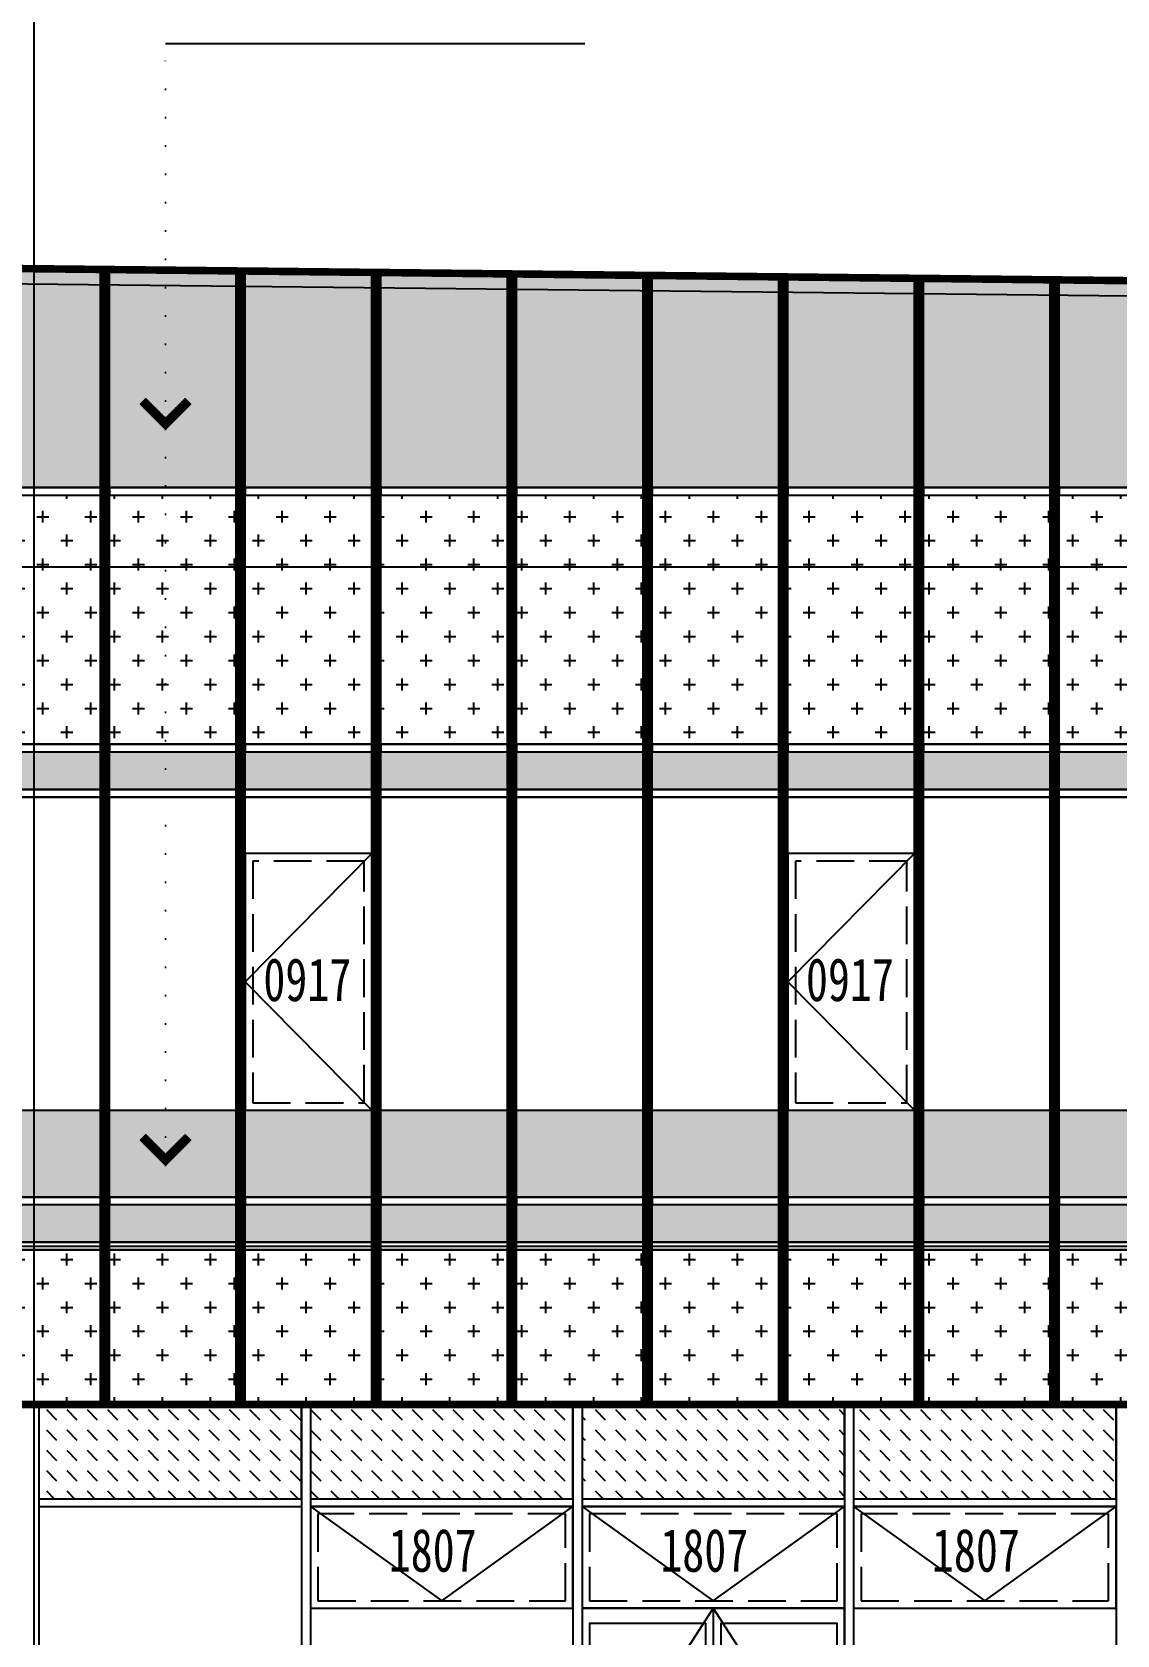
# Model space of a CAD drawing. Extents: x -483182 to 812890, y -390528 to -214858.
# Drawn here: x -12120 to -4930, y -319106 to -308486 of the extents above; entities that cross this region are included whole.
import ezdxf

# ---------------------------------------------------------------- set-up
doc = ezdxf.new("R2010")
doc.units = 0
doc.header["$LTSCALE"] = 1000
doc.header["$MEASUREMENT"] = 0
doc.linetypes.add('DASH', pattern=[0.35, 0.25, -0.1])
doc.linetypes.add('DOT2', pattern=[0.125, 0, -0.125])
for name, color, linetype in [('01-标注_符号', 200, 'Continuous'), ('05-填充_156', 156, 'Continuous'), ('05-填充_168', 168, 'Continuous'), ('05-填充_18', 18, 'Continuous'), ('05-填充_天正', 14, 'Continuous'), ('A-C_幕墙龙骨', 133, 'Continuous'), ('A-C_窗', 140, 'Continuous'), ('A-C_门', 150, 'Continuous'), ('E-立面轮廓', 241, 'Continuous')]:
    doc.layers.add(name, color=color, linetype=linetype)
doc.layers.add('04-不打印_辅助线', color=165, linetype='Continuous', plot=False)
doc.styles.add('_TCH_AXIS', font='STXIHEI_0.TTF', dxfattribs={"width": 0.75})
doc.styles.add('logo-3', font='', dxfattribs={"width": 0.75})
doc.styles.get("Standard").update_dxf_attribs({"font": 'STXIHEI_0.TTF', "width": 0.75})
doc.styles.get('logo-3').set_extended_font_data('SimSun')
doc.dimstyles.new('副本 ISO-1', dxfattribs={"dimtxt": 2.5, "dimasz": 1.5, "dimexe": 1.25, "dimexo": 0.625, "dimtad": 1, "dimdec": 0, "dimtxsty": 'logo-3', "dimblk": 'ARCHTICK', "dimcen": 2.5, "dimdle": 1, "dimadec": 0, "dimazin": 0, "dimtfac": 1, "dimtdec": 0, "dimtix": 1, "dimtmove": 0, "dimatfit": 3, "dimldrblk": 'AR', "dimfxl": 0, "dimarcsym": 0})
pattern_1 = [(50, (0, 0), (364.36934, -31.87817), [38.1, -419.1]), (355, (0, 0), (-70.48565, 382.1133), [30.48, -335.28]), (100.451, (30.36, -2.66), (293.885, 350.23338), [32.38, -356.18]), (46.1842, (0, 101.6), (542.1581, -84.08466), [57.15, -628.65]), (96.6356, (45.2, 94.6), (474.8085, 494.8511), [48.57, -534.27]), (351.184, (0, 101.6), (474.8092, 494.8502), [45.72, -502.92]), (21, (50.8, 76.2), (303.22976, -204.53104), [38.1, -419.1]), (326, (50.8, 76.2), (123.60406, 368.37593), [30.48, -335.28]), (71.4514, (76.07, 59.16), (426.833, 163.8457), [32.38, -356.18]), (37.5, (0, 0), (6.177207, 169.11008), [0, -331.216, 0, -340.36, 0, -336.55]), (7.5, (0, 0), (133.63933, 200.36115), [0, -194.056, 0, -323.596, 0, -128.27]), (327.5, (-113.28, 0), (271.18119, -11.45749), [0, -127, 0, -396.24, 0, -525.78]), (317.5, (-164.08, 0), (296.25836, 50.85298), [0, -165.1, 0, -263.144, 0, -373.38])]
pattern_2 = [(0, (-32250, 317429.43), (158.75, 158.75), [79.375, -238.125]), (90, (-32210.32, 317389.74), (-158.75, 158.75), [79.375, -238.125])]

# ---------------------------------------------------------------- blocks, each defined once
blk = doc.blocks.new('kutfytd')
at = {"layer": '05-填充_18', "const_width": 60}
for points in [[(11879, -7650), (11879, -130)], [(12778, -7650), (12778, -139)], [(13677, -7650), (13677, -149)], [(14576, -7650), (14576, -159)], [(15475, -7650), (15475, -169)], [(16374, -7650), (16374, -179)], [(17273, -7650), (17273, -188)], [(18172, -7650), (18172, -198)]]:
    blk.add_lwpolyline(points, dxfattribs=at)
at = {"layer": 'A-C_幕墙龙骨'}
for p, q in [((11849, -7650), (11849, -129)), ((11909, -7650), (11909, -130)), ((12748, -7650), (12748, -139)), ((12808, -7650), (12808, -140)), ((13647, -7650), (13647, -149)), ((13707, -7650), (13707, -149)), ((14546, -7650), (14546, -159)), ((14606, -7650), (14606, -159)), ((15445, -7650), (15445, -168)), ((15505, -7650), (15505, -169)), ((16344, -7650), (16344, -178)), ((16404, -7650), (16404, -179)), ((17243, -7650), (17243, -188)), ((17303, -7650), (17303, -189)), ((18142, -7650), (18142, -198)), ((18202, -7650), (18202, -198))]:
    blk.add_line(p, q, dxfattribs=at)
blk = doc.blocks.new('A$C2E0A5E3B')
blk.add_lwpolyline([(-5, 0), (1735, 0), (1735, 675), (-5, 675)], close=True)
for points in [[(-5, 675), (865, 50)], [(865, 50), (1735, 675)]]:
    blk.add_lwpolyline(points)
at = {"linetype": 'DASH'}
blk.add_lwpolyline([(45, 50), (1685, 50), (1685, 625), (45, 625)], close=True, dxfattribs=at)
at = {"layer": '04-不打印_辅助线', "width": 0.75}
blk.add_text('1807', height=285.4, dxfattribs=at).set_placement((514, 242))
blk = doc.blocks.new('*U61')
at = {"layer": 'A-C_窗'}
blk.add_blockref('A$C2E0A5E3B', (-865, -337.5), dxfattribs=at)
blk = doc.blocks.new('*U62')
at = {"layer": 'A-C_窗', "color": 0, "linetype": 'ByBlock', "lineweight": -2, "transparency": 16777216}
for p in [(0, 0), (1800, 0), (3600, 0)]:
    blk.add_blockref('*U61', p, dxfattribs=at)
blk = doc.blocks.new('wm1827')
for points in [[(-1735, 0), (5, 0), (5, 2700), (-1735, 2700)], [(-915, 100), (-915, 2600), (-1685, 2600), (-1685, 100)], [(-815, 100), (-45, 100), (-45, 2600), (-815, 2600)], [(-915, 550), (-965, 550), (-965, 1750), (-915, 1750)], [(-815, 550), (-765, 550), (-765, 1750), (-815, 1750)]]:
    blk.add_lwpolyline(points, close=True)
for points in [[(-865, 2700), (-1735, 1350), (-865, 0)], [(-865, 2700), (-865, 0)], [(-865, 2700), (5, 1350), (-865, 0)]]:
    blk.add_lwpolyline(points)
at = {"layer": '04-不打印_辅助线', "style": '_TCH_AXIS', "width": 0.75}
blk.add_text('WM1827', height=285.4, dxfattribs=at).set_placement((-1433, 920))
blk = doc.blocks.new('*U721')
blk.add_lwpolyline([(0, 0), (839, 0), (839, 1700), (0, 1700)], close=True)
blk.add_lwpolyline([(839, 1700), (0, 850), (839, 0)])
at = {"linetype": 'DASH'}
blk.add_lwpolyline([(50, 50), (789, 50), (789, 1650), (50, 1650)], close=True, dxfattribs=at)
at = {"layer": '04-不打印_辅助线', "width": 0.75}
blk.add_text('0917', height=285.4, dxfattribs=at).set_placement((120, 723))
blk = doc.blocks.new('*U464')
at = {"layer": '05-填充_156'}
h = blk.add_hatch(dxfattribs=at)
h.set_pattern_fill('DASH', color=256, scale=100, angle=315)
h.set_pattern_definition([(315, (17475, 318054.43), (134.703842, -3e-14), [95.25, -95.25])])
h.paths.add_polyline_path([(0, 50), (1740, 50), (1740, 675), (0, 675)])
blk.add_lwpolyline([(0, 50), (1740, 50), (1740, 675), (0, 675)], close=True)
for points in [[(0, 50), (1740, 50)], [(0, 0), (1740, 0)]]:
    blk.add_lwpolyline(points)
blk = doc.blocks.new('yktdujyfkiu13')
at = {"layer": '05-填充_156'}
h = blk.add_hatch(dxfattribs=at)
h.set_pattern_fill('CROSS', color=136, scale=100)
h.set_pattern_definition(pattern_2)
h.paths.add_polyline_path([(0, 5875), (839, 5875), (839, 4225), (0, 4225)])
h = blk.add_hatch(dxfattribs=at)
h.set_pattern_fill('CROSS', color=136, scale=100)
h.set_pattern_definition(pattern_2)
h.paths.add_polyline_path([(0, 875), (839, 875), (839, -150), (0, -150)])
at = {"layer": '05-填充_168'}
h = blk.add_hatch(color=256, dxfattribs=at)
h.dxf.hatch_style = 1
h.paths.add_polyline_path([(0, 4175), (839, 4175), (839, 3925), (0, 3925)])
h = blk.add_hatch(color=256, dxfattribs=at)
h.dxf.hatch_style = 1
h.paths.add_polyline_path([(0, 1175), (839, 1175), (839, 925), (0, 925)])
for points in [[(0, 5925), (839, 5925)], [(0, 5875), (839, 5875)], [(0, 5875), (839, 5875)], [(0, 4225), (839, 4225)], [(0, 4175), (839, 4175)], [(0, 3925), (839, 3925)], [(0, 3875), (839, 3875)], [(0, 1800), (839, 1800)], [(0, 1225), (839, 1225)], [(0, 1175), (839, 1175)], [(0, 925), (839, 925)], [(0, 875), (839, 875)]]:
    blk.add_lwpolyline(points)
for points in [[(0, 5875), (839, 5875), (839, 5925), (0, 5925)], [(0, 5875), (839, 5875), (839, 4225), (0, 4225)], [(0, 4175), (839, 4175), (839, 4225), (0, 4225)], [(0, 4175), (839, 4175), (839, 3925), (0, 3925)], [(839, 3875), (0, 3875), (0, 3925), (839, 3925)], [(0, 1175), (839, 1175), (839, 1225), (0, 1225)], [(0, 1175), (839, 1175), (839, 925), (0, 925)], [(839, 875), (0, 875), (0, 925), (839, 925)], [(0, 875), (839, 875), (839, -150), (0, -150)]]:
    blk.add_lwpolyline(points, close=True)
blk = doc.blocks.new('yktdujyfkiu14')
at = {"layer": '05-填充_156'}
h = blk.add_hatch(dxfattribs=at)
h.set_pattern_fill('CROSS', color=136, scale=100)
h.set_pattern_definition(pattern_2)
h.paths.add_polyline_path([(0, 5875), (839, 5875), (839, 4225), (0, 4225)])
h = blk.add_hatch(dxfattribs=at)
h.set_pattern_fill('CROSS', color=136, scale=100)
h.set_pattern_definition(pattern_2)
h.paths.add_polyline_path([(0, 875), (839, 875), (839, -150), (0, -150)])
at = {"layer": '05-填充_168'}
h = blk.add_hatch(color=256, dxfattribs=at)
h.dxf.hatch_style = 1
h.paths.add_polyline_path([(0, 4175), (839, 4175), (839, 3925), (0, 3925)])
h = blk.add_hatch(color=256, dxfattribs=at)
h.dxf.hatch_style = 1
h.paths.add_polyline_path([(0, 1175), (839, 1175), (839, 925), (0, 925)])
for points in [[(0, 5925), (839, 5925)], [(0, 5875), (839, 5875)], [(0, 5875), (839, 5875)], [(0, 4225), (839, 4225)], [(0, 4175), (839, 4175)], [(0, 3925), (839, 3925)], [(0, 3875), (839, 3875)], [(0, 1800), (839, 1800)], [(0, 1225), (839, 1225)], [(0, 1175), (839, 1175)], [(0, 925), (839, 925)], [(0, 875), (839, 875)]]:
    blk.add_lwpolyline(points)
for points in [[(0, 5875), (839, 5875), (839, 5925), (0, 5925)], [(0, 5875), (839, 5875), (839, 4225), (0, 4225)], [(0, 4175), (839, 4175), (839, 4225), (0, 4225)], [(0, 4175), (839, 4175), (839, 3925), (0, 3925)], [(839, 3875), (0, 3875), (0, 3925), (839, 3925)], [(0, 1175), (839, 1175), (839, 1225), (0, 1225)], [(0, 1175), (839, 1175), (839, 925), (0, 925)], [(839, 875), (0, 875), (0, 925), (839, 925)], [(0, 875), (839, 875), (839, -150), (0, -150)]]:
    blk.add_lwpolyline(points, close=True)
blk = doc.blocks.new('yktdujyfkiu15')
at = {"layer": '05-填充_156'}
h = blk.add_hatch(dxfattribs=at)
h.set_pattern_fill('CROSS', color=136, scale=100)
h.set_pattern_definition(pattern_2)
h.paths.add_polyline_path([(0, 5875), (839, 5875), (839, 4225), (0, 4225)])
h = blk.add_hatch(dxfattribs=at)
h.set_pattern_fill('CROSS', color=136, scale=100)
h.set_pattern_definition(pattern_2)
h.paths.add_polyline_path([(0, 875), (839, 875), (839, -150), (0, -150)])
at = {"layer": '05-填充_168'}
h = blk.add_hatch(color=256, dxfattribs=at)
h.dxf.hatch_style = 1
h.paths.add_polyline_path([(0, 4175), (839, 4175), (839, 3925), (0, 3925)])
h = blk.add_hatch(color=256, dxfattribs=at)
h.dxf.hatch_style = 1
h.paths.add_polyline_path([(0, 1175), (839, 1175), (839, 925), (0, 925)])
for points in [[(0, 5925), (839, 5925)], [(0, 5875), (839, 5875)], [(0, 5875), (839, 5875)], [(0, 4225), (839, 4225)], [(0, 4175), (839, 4175)], [(0, 3925), (839, 3925)], [(0, 3875), (839, 3875)], [(0, 1800), (839, 1800)], [(0, 1225), (839, 1225)], [(0, 1175), (839, 1175)], [(0, 925), (839, 925)], [(0, 875), (839, 875)]]:
    blk.add_lwpolyline(points)
for points in [[(0, 5875), (839, 5875), (839, 5925), (0, 5925)], [(0, 5875), (839, 5875), (839, 4225), (0, 4225)], [(0, 4175), (839, 4175), (839, 4225), (0, 4225)], [(0, 4175), (839, 4175), (839, 3925), (0, 3925)], [(839, 3875), (0, 3875), (0, 3925), (839, 3925)], [(0, 1175), (839, 1175), (839, 1225), (0, 1225)], [(0, 1175), (839, 1175), (839, 925), (0, 925)], [(839, 875), (0, 875), (0, 925), (839, 925)], [(0, 875), (839, 875), (839, -150), (0, -150)]]:
    blk.add_lwpolyline(points, close=True)
blk = doc.blocks.new('yktdujyfkiu16')
at = {"layer": '05-填充_156'}
h = blk.add_hatch(dxfattribs=at)
h.set_pattern_fill('CROSS', color=136, scale=100)
h.set_pattern_definition(pattern_2)
h.paths.add_polyline_path([(0, 5875), (839, 5875), (839, 4225), (0, 4225)])
h = blk.add_hatch(dxfattribs=at)
h.set_pattern_fill('CROSS', color=136, scale=100)
h.set_pattern_definition(pattern_2)
h.paths.add_polyline_path([(0, 875), (839, 875), (839, -150), (0, -150)])
at = {"layer": '05-填充_168'}
h = blk.add_hatch(color=256, dxfattribs=at)
h.dxf.hatch_style = 1
h.paths.add_polyline_path([(0, 4175), (839, 4175), (839, 3925), (0, 3925)])
h = blk.add_hatch(color=256, dxfattribs=at)
h.dxf.hatch_style = 1
h.paths.add_polyline_path([(0, 1175), (839, 1175), (839, 925), (0, 925)])
for points in [[(0, 5925), (839, 5925)], [(0, 5875), (839, 5875)], [(0, 5875), (839, 5875)], [(0, 4225), (839, 4225)], [(0, 4175), (839, 4175)], [(0, 3925), (839, 3925)], [(0, 3875), (839, 3875)], [(0, 1800), (839, 1800)], [(0, 1225), (839, 1225)], [(0, 1175), (839, 1175)], [(0, 925), (839, 925)], [(0, 875), (839, 875)]]:
    blk.add_lwpolyline(points)
for points in [[(0, 5875), (839, 5875), (839, 5925), (0, 5925)], [(0, 5875), (839, 5875), (839, 4225), (0, 4225)], [(0, 4175), (839, 4175), (839, 4225), (0, 4225)], [(0, 4175), (839, 4175), (839, 3925), (0, 3925)], [(839, 3875), (0, 3875), (0, 3925), (839, 3925)], [(0, 1175), (839, 1175), (839, 1225), (0, 1225)], [(0, 1175), (839, 1175), (839, 925), (0, 925)], [(839, 875), (0, 875), (0, 925), (839, 925)], [(0, 875), (839, 875), (839, -150), (0, -150)]]:
    blk.add_lwpolyline(points, close=True)
blk = doc.blocks.new('yktdujyfkiu17')
at = {"layer": '05-填充_156'}
h = blk.add_hatch(dxfattribs=at)
h.set_pattern_fill('CROSS', color=136, scale=100)
h.set_pattern_definition(pattern_2)
h.paths.add_polyline_path([(0, 5875), (839, 5875), (839, 4225), (0, 4225)])
h = blk.add_hatch(dxfattribs=at)
h.set_pattern_fill('CROSS', color=136, scale=100)
h.set_pattern_definition(pattern_2)
h.paths.add_polyline_path([(0, 875), (839, 875), (839, -150), (0, -150)])
at = {"layer": '05-填充_168'}
h = blk.add_hatch(color=256, dxfattribs=at)
h.dxf.hatch_style = 1
h.paths.add_polyline_path([(0, 4175), (839, 4175), (839, 3925), (0, 3925)])
h = blk.add_hatch(color=256, dxfattribs=at)
h.dxf.hatch_style = 1
h.paths.add_polyline_path([(0, 1175), (839, 1175), (839, 925), (0, 925)])
for points in [[(0, 5925), (839, 5925)], [(0, 5875), (839, 5875)], [(0, 5875), (839, 5875)], [(0, 4225), (839, 4225)], [(0, 4175), (839, 4175)], [(0, 3925), (839, 3925)], [(0, 3875), (839, 3875)], [(0, 1800), (839, 1800)], [(0, 1225), (839, 1225)], [(0, 1175), (839, 1175)], [(0, 925), (839, 925)], [(0, 875), (839, 875)]]:
    blk.add_lwpolyline(points)
for points in [[(0, 5875), (839, 5875), (839, 5925), (0, 5925)], [(0, 5875), (839, 5875), (839, 4225), (0, 4225)], [(0, 4175), (839, 4175), (839, 4225), (0, 4225)], [(0, 4175), (839, 4175), (839, 3925), (0, 3925)], [(839, 3875), (0, 3875), (0, 3925), (839, 3925)], [(0, 1175), (839, 1175), (839, 1225), (0, 1225)], [(0, 1175), (839, 1175), (839, 925), (0, 925)], [(839, 875), (0, 875), (0, 925), (839, 925)], [(0, 875), (839, 875), (839, -150), (0, -150)]]:
    blk.add_lwpolyline(points, close=True)
blk = doc.blocks.new('yktdujyfkiu18')
at = {"layer": '05-填充_156'}
h = blk.add_hatch(dxfattribs=at)
h.set_pattern_fill('CROSS', color=136, scale=100)
h.set_pattern_definition(pattern_2)
h.paths.add_polyline_path([(0, 5875), (839, 5875), (839, 4225), (0, 4225)])
h = blk.add_hatch(dxfattribs=at)
h.set_pattern_fill('CROSS', color=136, scale=100)
h.set_pattern_definition(pattern_2)
h.paths.add_polyline_path([(0, 875), (839, 875), (839, -150), (0, -150)])
at = {"layer": '05-填充_168'}
h = blk.add_hatch(color=256, dxfattribs=at)
h.dxf.hatch_style = 1
h.paths.add_polyline_path([(0, 4175), (839, 4175), (839, 3925), (0, 3925)])
h = blk.add_hatch(color=256, dxfattribs=at)
h.dxf.hatch_style = 1
h.paths.add_polyline_path([(0, 1175), (839, 1175), (839, 925), (0, 925)])
for points in [[(0, 5925), (839, 5925)], [(0, 5875), (839, 5875)], [(0, 5875), (839, 5875)], [(0, 4225), (839, 4225)], [(0, 4175), (839, 4175)], [(0, 3925), (839, 3925)], [(0, 3875), (839, 3875)], [(0, 1800), (839, 1800)], [(0, 1225), (839, 1225)], [(0, 1175), (839, 1175)], [(0, 925), (839, 925)], [(0, 875), (839, 875)]]:
    blk.add_lwpolyline(points)
for points in [[(0, 5875), (839, 5875), (839, 5925), (0, 5925)], [(0, 5875), (839, 5875), (839, 4225), (0, 4225)], [(0, 4175), (839, 4175), (839, 4225), (0, 4225)], [(0, 4175), (839, 4175), (839, 3925), (0, 3925)], [(839, 3875), (0, 3875), (0, 3925), (839, 3925)], [(0, 1175), (839, 1175), (839, 1225), (0, 1225)], [(0, 1175), (839, 1175), (839, 925), (0, 925)], [(839, 875), (0, 875), (0, 925), (839, 925)], [(0, 875), (839, 875), (839, -150), (0, -150)]]:
    blk.add_lwpolyline(points, close=True)
blk = doc.blocks.new('yktdujyfkiu19')
at = {"layer": '05-填充_156'}
h = blk.add_hatch(dxfattribs=at)
h.set_pattern_fill('CROSS', color=136, scale=100)
h.set_pattern_definition(pattern_2)
h.paths.add_polyline_path([(0, 5875), (839, 5875), (839, 4225), (0, 4225)])
h = blk.add_hatch(dxfattribs=at)
h.set_pattern_fill('CROSS', color=136, scale=100)
h.set_pattern_definition(pattern_2)
h.paths.add_polyline_path([(0, 875), (839, 875), (839, -150), (0, -150)])
at = {"layer": '05-填充_168'}
h = blk.add_hatch(color=256, dxfattribs=at)
h.dxf.hatch_style = 1
h.paths.add_polyline_path([(0, 4175), (839, 4175), (839, 3925), (0, 3925)])
h = blk.add_hatch(color=256, dxfattribs=at)
h.dxf.hatch_style = 1
h.paths.add_polyline_path([(0, 1175), (839, 1175), (839, 925), (0, 925)])
for points in [[(0, 5925), (839, 5925)], [(0, 5875), (839, 5875)], [(0, 5875), (839, 5875)], [(0, 4225), (839, 4225)], [(0, 4175), (839, 4175)], [(0, 3925), (839, 3925)], [(0, 3875), (839, 3875)], [(0, 1800), (839, 1800)], [(0, 1225), (839, 1225)], [(0, 1175), (839, 1175)], [(0, 925), (839, 925)], [(0, 875), (839, 875)]]:
    blk.add_lwpolyline(points)
for points in [[(0, 5875), (839, 5875), (839, 5925), (0, 5925)], [(0, 5875), (839, 5875), (839, 4225), (0, 4225)], [(0, 4175), (839, 4175), (839, 4225), (0, 4225)], [(0, 4175), (839, 4175), (839, 3925), (0, 3925)], [(839, 3875), (0, 3875), (0, 3925), (839, 3925)], [(0, 1175), (839, 1175), (839, 1225), (0, 1225)], [(0, 1175), (839, 1175), (839, 925), (0, 925)], [(839, 875), (0, 875), (0, 925), (839, 925)], [(0, 875), (839, 875), (839, -150), (0, -150)]]:
    blk.add_lwpolyline(points, close=True)
blk = doc.blocks.new('yktdujyfkiu20')
at = {"layer": '05-填充_156'}
h = blk.add_hatch(dxfattribs=at)
h.set_pattern_fill('CROSS', color=136, scale=100)
h.set_pattern_definition(pattern_2)
h.paths.add_polyline_path([(0, 5875), (839, 5875), (839, 4225), (0, 4225)])
h = blk.add_hatch(dxfattribs=at)
h.set_pattern_fill('CROSS', color=136, scale=100)
h.set_pattern_definition(pattern_2)
h.paths.add_polyline_path([(0, 875), (839, 875), (839, -150), (0, -150)])
at = {"layer": '05-填充_168'}
h = blk.add_hatch(color=256, dxfattribs=at)
h.dxf.hatch_style = 1
h.paths.add_polyline_path([(0, 4175), (839, 4175), (839, 3925), (0, 3925)])
h = blk.add_hatch(color=256, dxfattribs=at)
h.dxf.hatch_style = 1
h.paths.add_polyline_path([(0, 1175), (839, 1175), (839, 925), (0, 925)])
for points in [[(0, 5925), (839, 5925)], [(0, 5875), (839, 5875)], [(0, 5875), (839, 5875)], [(0, 4225), (839, 4225)], [(0, 4175), (839, 4175)], [(0, 3925), (839, 3925)], [(0, 3875), (839, 3875)], [(0, 1800), (839, 1800)], [(0, 1225), (839, 1225)], [(0, 1175), (839, 1175)], [(0, 925), (839, 925)], [(0, 875), (839, 875)]]:
    blk.add_lwpolyline(points)
for points in [[(0, 5875), (839, 5875), (839, 5925), (0, 5925)], [(0, 5875), (839, 5875), (839, 4225), (0, 4225)], [(0, 4175), (839, 4175), (839, 4225), (0, 4225)], [(0, 4175), (839, 4175), (839, 3925), (0, 3925)], [(839, 3875), (0, 3875), (0, 3925), (839, 3925)], [(0, 1175), (839, 1175), (839, 1225), (0, 1225)], [(0, 1175), (839, 1175), (839, 925), (0, 925)], [(839, 875), (0, 875), (0, 925), (839, 925)], [(0, 875), (839, 875), (839, -150), (0, -150)]]:
    blk.add_lwpolyline(points, close=True)
blk = doc.blocks.new('yktdujyfkiu22')
at = {"layer": '05-填充_156'}
h = blk.add_hatch(dxfattribs=at)
h.set_pattern_fill('CROSS', color=136, scale=100)
h.set_pattern_definition(pattern_2)
h.paths.add_polyline_path([(0, 5875), (839, 5875), (839, 4225), (0, 4225)])
h = blk.add_hatch(dxfattribs=at)
h.set_pattern_fill('CROSS', color=136, scale=100)
h.set_pattern_definition(pattern_2)
h.paths.add_polyline_path([(0, 875), (839, 875), (839, -150), (0, -150)])
at = {"layer": '05-填充_168'}
h = blk.add_hatch(color=256, dxfattribs=at)
h.dxf.hatch_style = 1
h.paths.add_polyline_path([(0, 4175), (839, 4175), (839, 3925), (0, 3925)])
h = blk.add_hatch(color=256, dxfattribs=at)
h.dxf.hatch_style = 1
h.paths.add_polyline_path([(0, 1175), (839, 1175), (839, 925), (0, 925)])
for points in [[(0, 5925), (839, 5925)], [(0, 5875), (839, 5875)], [(0, 5875), (839, 5875)], [(0, 4225), (839, 4225)], [(0, 4175), (839, 4175)], [(0, 3925), (839, 3925)], [(0, 3875), (839, 3875)], [(0, 1800), (839, 1800)], [(0, 1225), (839, 1225)], [(0, 1175), (839, 1175)], [(0, 925), (839, 925)], [(0, 875), (839, 875)]]:
    blk.add_lwpolyline(points)
for points in [[(0, 5875), (839, 5875), (839, 5925), (0, 5925)], [(0, 5875), (839, 5875), (839, 4225), (0, 4225)], [(0, 4175), (839, 4175), (839, 4225), (0, 4225)], [(0, 4175), (839, 4175), (839, 3925), (0, 3925)], [(839, 3875), (0, 3875), (0, 3925), (839, 3925)], [(0, 1175), (839, 1175), (839, 1225), (0, 1225)], [(0, 1175), (839, 1175), (839, 925), (0, 925)], [(839, 875), (0, 875), (0, 925), (839, 925)], [(0, 875), (839, 875), (839, -150), (0, -150)]]:
    blk.add_lwpolyline(points, close=True)
blk = doc.blocks.new('_ArchTick')
at = {"color": 0, "linetype": 'ByBlock', "const_width": 0.4}
blk.add_lwpolyline([(-0.5, -0.5), (0.5, 0.5)], dxfattribs=at)
blk = doc.blocks.new('*X6')
at = {"color": 0}
for p, q in [((-1012.3116, 1692.7221), (-1012.3116, 1692.7226)), ((-1012.3115, 1692.7227), (-1012.2838, 1692.7227)), ((-1012.3111, 1692.7217), (-1012.2828, 1692.7217)), ((-1012.3106, 1692.7211), (-1012.3106, 1692.7236)), ((-1012.3105, 1692.7237), (-1012.2848, 1692.7237)), ((-1012.3101, 1692.7207), (-1012.2818, 1692.7207)), ((-1012.3096, 1692.7201), (-1012.3096, 1692.7246)), ((-1012.3095, 1692.7247), (-1012.2858, 1692.7247)), ((-1012.3091, 1692.7197), (-1012.2808, 1692.7197)), ((-1012.3086, 1692.7191), (-1012.3086, 1692.7256)), ((-1012.3085, 1692.7257), (-1012.2868, 1692.7257)), ((-1012.3081, 1692.7187), (-1012.2798, 1692.7187)), ((-1012.3076, 1692.7181), (-1012.3076, 1692.7266)), ((-1012.3075, 1692.7267), (-1012.2878, 1692.7267)), ((-1012.3071, 1692.7177), (-1012.2788, 1692.7177)), ((-1012.3066, 1692.7171), (-1012.3066, 1692.7276)), ((-1012.3065, 1692.7277), (-1012.2888, 1692.7277)), ((-1012.3056, 1692.7161), (-1012.3056, 1692.7286)), ((-1012.3055, 1692.7287), (-1012.2898, 1692.7287)), ((-1012.3046, 1692.7151), (-1012.3046, 1692.7296)), ((-1012.3045, 1692.7297), (-1012.2908, 1692.7297)), ((-1012.3036, 1692.7141), (-1012.3036, 1692.7306)), ((-1012.3035, 1692.7307), (-1012.2918, 1692.7307)), ((-1012.3026, 1692.7131), (-1012.3026, 1692.7316)), ((-1012.3025, 1692.7317), (-1012.2928, 1692.7317)), ((-1012.3016, 1692.7121), (-1012.3016, 1692.7326)), ((-1012.3015, 1692.7327), (-1012.2938, 1692.7327)), ((-1012.3006, 1692.7111), (-1012.3006, 1692.7336)), ((-1012.3005, 1692.7337), (-1012.2948, 1692.7337)), ((-1012.2996, 1692.7101), (-1012.2996, 1692.7346)), ((-1012.2995, 1692.7347), (-1012.2958, 1692.7347)), ((-1012.2986, 1692.7091), (-1012.2986, 1692.7356)), ((-1012.2985, 1692.7357), (-1012.2968, 1692.7357)), ((-1012.2976, 1692.7081), (-1012.2976, 1692.7364)), ((-1012.2966, 1692.7071), (-1012.2966, 1692.7354)), ((-1012.2956, 1692.7061), (-1012.2956, 1692.7344)), ((-1012.2946, 1692.7051), (-1012.2946, 1692.7334)), ((-1012.2936, 1692.7041), (-1012.2936, 1692.7324)), ((-1012.2926, 1692.7031), (-1012.2926, 1692.7314)), ((-1012.2916, 1692.7021), (-1012.2916, 1692.7304)), ((-1012.2906, 1692.7011), (-1012.2906, 1692.7294)), ((-1012.2896, 1692.7001), (-1012.2896, 1692.7284)), ((-1012.2886, 1692.6991), (-1012.2886, 1692.7274)), ((-1012.2876, 1692.6981), (-1012.2876, 1692.7264)), ((-1012.2866, 1692.6971), (-1012.2866, 1692.7254)), ((-1012.2856, 1692.6961), (-1012.2856, 1692.7244)), ((-1012.2846, 1692.6951), (-1012.2846, 1692.7234)), ((-1012.2836, 1692.6941), (-1012.2836, 1692.7224)), ((-1012.2826, 1692.6931), (-1012.2826, 1692.7214)), ((-1012.2816, 1692.6921), (-1012.2816, 1692.7204)), ((-1012.2806, 1692.6911), (-1012.2806, 1692.7194)), ((-1012.2796, 1692.6901), (-1012.2796, 1692.7184)), ((-1012.2786, 1692.6891), (-1012.2786, 1692.7174)), ((-1012.3061, 1692.7167), (-1012.2778, 1692.7167)), ((-1012.3051, 1692.7157), (-1012.2768, 1692.7157)), ((-1012.3041, 1692.7147), (-1012.2758, 1692.7147)), ((-1012.3031, 1692.7137), (-1012.2748, 1692.7137)), ((-1012.3021, 1692.7127), (-1012.2738, 1692.7127)), ((-1012.3011, 1692.7117), (-1012.2728, 1692.7117)), ((-1012.3001, 1692.7107), (-1012.2718, 1692.7107)), ((-1012.2991, 1692.7097), (-1012.2708, 1692.7097)), ((-1012.2981, 1692.7087), (-1012.2698, 1692.7087)), ((-1012.2971, 1692.7077), (-1012.2688, 1692.7077)), ((-1012.2961, 1692.7067), (-1012.2678, 1692.7067)), ((-1012.2951, 1692.7057), (-1012.2668, 1692.7057)), ((-1012.2941, 1692.7047), (-1012.2658, 1692.7047)), ((-1012.2931, 1692.7037), (-1012.2648, 1692.7037)), ((-1012.2921, 1692.7027), (-1012.2638, 1692.7027)), ((-1012.2911, 1692.7017), (-1012.2628, 1692.7017)), ((-1012.2901, 1692.7007), (-1012.2618, 1692.7007)), ((-1012.2891, 1692.6997), (-1012.2608, 1692.6997)), ((-1012.2881, 1692.6987), (-1012.2598, 1692.6987)), ((-1012.2871, 1692.6977), (-1012.2588, 1692.6977)), ((-1012.2861, 1692.6967), (-1012.2578, 1692.6967)), ((-1012.2851, 1692.6957), (-1012.2568, 1692.6957)), ((-1012.2841, 1692.6947), (-1012.2558, 1692.6947)), ((-1012.2831, 1692.6937), (-1012.2548, 1692.6937)), ((-1012.2821, 1692.6927), (-1012.2538, 1692.6927)), ((-1012.2811, 1692.6917), (-1012.2528, 1692.6917)), ((-1012.2801, 1692.6907), (-1012.2518, 1692.6907)), ((-1012.2791, 1692.6897), (-1012.2508, 1692.6897)), ((-1012.2781, 1692.6887), (-1012.2498, 1692.6887)), ((-1012.2776, 1692.6881), (-1012.2776, 1692.7164)), ((-1012.2771, 1692.6877), (-1012.2488, 1692.6877)), ((-1012.2766, 1692.6871), (-1012.2766, 1692.7154)), ((-1012.2761, 1692.6867), (-1012.2478, 1692.6867)), ((-1012.2756, 1692.6861), (-1012.2756, 1692.7144)), ((-1012.2751, 1692.6857), (-1012.2468, 1692.6857)), ((-1012.2746, 1692.6851), (-1012.2746, 1692.7134)), ((-1012.2741, 1692.6847), (-1012.2458, 1692.6847)), ((-1012.2736, 1692.6841), (-1012.2736, 1692.7124)), ((-1012.2731, 1692.6837), (-1012.2448, 1692.6837)), ((-1012.2726, 1692.6831), (-1012.2726, 1692.7114)), ((-1012.2721, 1692.6827), (-1012.2438, 1692.6827)), ((-1012.2716, 1692.6821), (-1012.2716, 1692.7104)), ((-1012.2711, 1692.6817), (-1012.2428, 1692.6817)), ((-1012.2706, 1692.6811), (-1012.2706, 1692.7094)), ((-1012.2701, 1692.6807), (-1012.2418, 1692.6807)), ((-1012.2696, 1692.6801), (-1012.2696, 1692.7084)), ((-1012.2691, 1692.6797), (-1012.2408, 1692.6797)), ((-1012.2686, 1692.6791), (-1012.2686, 1692.7074)), ((-1012.2681, 1692.6787), (-1012.2398, 1692.6787)), ((-1012.2676, 1692.6781), (-1012.2676, 1692.7064)), ((-1012.2671, 1692.6777), (-1012.2388, 1692.6777)), ((-1012.2666, 1692.6771), (-1012.2666, 1692.7054)), ((-1012.2661, 1692.6767), (-1012.2378, 1692.6767)), ((-1012.2656, 1692.6761), (-1012.2656, 1692.7044)), ((-1012.2651, 1692.6757), (-1012.2368, 1692.6757)), ((-1012.2646, 1692.6751), (-1012.2646, 1692.7034)), ((-1012.2641, 1692.6747), (-1012.2358, 1692.6747)), ((-1012.2636, 1692.6741), (-1012.2636, 1692.7024)), ((-1012.2626, 1692.6731), (-1012.2626, 1692.7014)), ((-1012.2616, 1692.6721), (-1012.2616, 1692.7004)), ((-1012.2606, 1692.6711), (-1012.2606, 1692.6994)), ((-1012.2596, 1692.6701), (-1012.2596, 1692.6984)), ((-1012.2586, 1692.6424), (-1012.2586, 1692.6974)), ((-1012.2576, 1692.6434), (-1012.2576, 1692.6964)), ((-1012.2566, 1692.6444), (-1012.2566, 1692.6954)), ((-1012.2556, 1692.6454), (-1012.2556, 1692.6944)), ((-1012.2546, 1692.6464), (-1012.2546, 1692.6934)), ((-1012.2536, 1692.6474), (-1012.2536, 1692.6924)), ((-1012.2526, 1692.6484), (-1012.2526, 1692.6914)), ((-1012.2516, 1692.6494), (-1012.2516, 1692.6904)), ((-1012.2506, 1692.6504), (-1012.2506, 1692.6894)), ((-1012.2496, 1692.6514), (-1012.2496, 1692.6884)), ((-1012.2486, 1692.6524), (-1012.2486, 1692.6874)), ((-1012.2476, 1692.6534), (-1012.2476, 1692.6864)), ((-1012.2466, 1692.6544), (-1012.2466, 1692.6854)), ((-1012.2456, 1692.6554), (-1012.2456, 1692.6844)), ((-1012.2446, 1692.6564), (-1012.2446, 1692.6834)), ((-1012.2436, 1692.6574), (-1012.2436, 1692.6824)), ((-1012.2426, 1692.6584), (-1012.2426, 1692.6814)), ((-1012.2416, 1692.6594), (-1012.2416, 1692.6804)), ((-1012.2406, 1692.6604), (-1012.2406, 1692.6794)), ((-1012.2396, 1692.6614), (-1012.2396, 1692.6784)), ((-1012.2386, 1692.6624), (-1012.2386, 1692.6774)), ((-1012.2376, 1692.6634), (-1012.2376, 1692.6764)), ((-1012.2366, 1692.6644), (-1012.2366, 1692.6754)), ((-1012.2356, 1692.6654), (-1012.2356, 1692.6744)), ((-1012.2976, 1692.6317), (-1012.2693, 1692.6317)), ((-1012.2976, 1692.6034), (-1012.2976, 1692.6317)), ((-1012.2966, 1692.6327), (-1012.2683, 1692.6327)), ((-1012.2966, 1692.6044), (-1012.2966, 1692.6327)), ((-1012.2956, 1692.6337), (-1012.2673, 1692.6337)), ((-1012.2956, 1692.6054), (-1012.2956, 1692.6337)), ((-1012.2946, 1692.6347), (-1012.2663, 1692.6347)), ((-1012.2946, 1692.6064), (-1012.2946, 1692.6347)), ((-1012.2936, 1692.6357), (-1012.2653, 1692.6357)), ((-1012.2936, 1692.6074), (-1012.2936, 1692.6357)), ((-1012.2926, 1692.6367), (-1012.2643, 1692.6367)), ((-1012.2926, 1692.6084), (-1012.2926, 1692.6367)), ((-1012.2916, 1692.6377), (-1012.2633, 1692.6377)), ((-1012.2916, 1692.6094), (-1012.2916, 1692.6377)), ((-1012.2906, 1692.6387), (-1012.2623, 1692.6387)), ((-1012.2906, 1692.6104), (-1012.2906, 1692.6387)), ((-1012.2896, 1692.6397), (-1012.2613, 1692.6397)), ((-1012.2896, 1692.6114), (-1012.2896, 1692.6397)), ((-1012.2886, 1692.6407), (-1012.2603, 1692.6407)), ((-1012.2886, 1692.6124), (-1012.2886, 1692.6407)), ((-1012.2876, 1692.6417), (-1012.2593, 1692.6417)), ((-1012.2876, 1692.6134), (-1012.2876, 1692.6417)), ((-1012.2866, 1692.6427), (-1012.2583, 1692.6427)), ((-1012.2866, 1692.6144), (-1012.2866, 1692.6427)), ((-1012.2856, 1692.6437), (-1012.2573, 1692.6437)), ((-1012.2856, 1692.6154), (-1012.2856, 1692.6437)), ((-1012.2846, 1692.6447), (-1012.2563, 1692.6447)), ((-1012.2846, 1692.6164), (-1012.2846, 1692.6447)), ((-1012.2836, 1692.6457), (-1012.2553, 1692.6457)), ((-1012.2836, 1692.6174), (-1012.2836, 1692.6457)), ((-1012.2826, 1692.6467), (-1012.2543, 1692.6467)), ((-1012.2826, 1692.6184), (-1012.2826, 1692.6467)), ((-1012.2816, 1692.6477), (-1012.2533, 1692.6477)), ((-1012.2816, 1692.6194), (-1012.2816, 1692.6477)), ((-1012.2806, 1692.6487), (-1012.2523, 1692.6487)), ((-1012.2806, 1692.6204), (-1012.2806, 1692.6487)), ((-1012.2796, 1692.6497), (-1012.2513, 1692.6497)), ((-1012.2796, 1692.6214), (-1012.2796, 1692.6497)), ((-1012.2786, 1692.6507), (-1012.2503, 1692.6507)), ((-1012.2786, 1692.6224), (-1012.2786, 1692.6507)), ((-1012.2776, 1692.6517), (-1012.2493, 1692.6517)), ((-1012.2776, 1692.6234), (-1012.2776, 1692.6517)), ((-1012.2766, 1692.6527), (-1012.2483, 1692.6527)), ((-1012.2766, 1692.6244), (-1012.2766, 1692.6527)), ((-1012.2756, 1692.6537), (-1012.2473, 1692.6537)), ((-1012.2756, 1692.6254), (-1012.2756, 1692.6537)), ((-1012.2746, 1692.6547), (-1012.2463, 1692.6547)), ((-1012.2746, 1692.6264), (-1012.2746, 1692.6547)), ((-1012.2736, 1692.6557), (-1012.2453, 1692.6557)), ((-1012.2736, 1692.6274), (-1012.2736, 1692.6557)), ((-1012.2726, 1692.6567), (-1012.2443, 1692.6567)), ((-1012.2726, 1692.6284), (-1012.2726, 1692.6567)), ((-1012.2716, 1692.6577), (-1012.2433, 1692.6577)), ((-1012.2716, 1692.6294), (-1012.2716, 1692.6577)), ((-1012.2706, 1692.6587), (-1012.2423, 1692.6587)), ((-1012.2706, 1692.6304), (-1012.2706, 1692.6587)), ((-1012.2696, 1692.6597), (-1012.2413, 1692.6597)), ((-1012.2696, 1692.6314), (-1012.2696, 1692.6597)), ((-1012.2686, 1692.6607), (-1012.2403, 1692.6607)), ((-1012.2686, 1692.6324), (-1012.2686, 1692.6607)), ((-1012.2676, 1692.6617), (-1012.2393, 1692.6617)), ((-1012.2676, 1692.6334), (-1012.2676, 1692.6617)), ((-1012.2666, 1692.6627), (-1012.2383, 1692.6627)), ((-1012.2666, 1692.6344), (-1012.2666, 1692.6627)), ((-1012.2656, 1692.6637), (-1012.2373, 1692.6637)), ((-1012.2656, 1692.6354), (-1012.2656, 1692.6637)), ((-1012.2646, 1692.6647), (-1012.2363, 1692.6647)), ((-1012.2646, 1692.6364), (-1012.2646, 1692.6647)), ((-1012.2636, 1692.6657), (-1012.2353, 1692.6657)), ((-1012.2636, 1692.6374), (-1012.2636, 1692.6657)), ((-1012.2631, 1692.6737), (-1012.2348, 1692.6737)), ((-1012.2626, 1692.6667), (-1012.2343, 1692.6667)), ((-1012.2626, 1692.6384), (-1012.2626, 1692.6667)), ((-1012.2621, 1692.6727), (-1012.2338, 1692.6727)), ((-1012.2616, 1692.6677), (-1012.2333, 1692.6677)), ((-1012.2616, 1692.6394), (-1012.2616, 1692.6677)), ((-1012.2611, 1692.6717), (-1012.2328, 1692.6717)), ((-1012.2606, 1692.6687), (-1012.2323, 1692.6687)), ((-1012.2606, 1692.6404), (-1012.2606, 1692.6687)), ((-1012.2601, 1692.6707), (-1012.2318, 1692.6707)), ((-1012.2596, 1692.6697), (-1012.2313, 1692.6697)), ((-1012.2596, 1692.6414), (-1012.2596, 1692.6697)), ((-1012.2346, 1692.6664), (-1012.2346, 1692.6734)), ((-1012.2336, 1692.6674), (-1012.2336, 1692.6724)), ((-1012.2326, 1692.6684), (-1012.2326, 1692.6714)), ((-1012.2316, 1692.6694), (-1012.2316, 1692.6704)), ((-1012.3116, 1692.6177), (-1012.2833, 1692.6177)), ((-1012.3116, 1692.6172), (-1012.3116, 1692.6177)), ((-1012.3111, 1692.6167), (-1012.2843, 1692.6167)), ((-1012.3106, 1692.6187), (-1012.2823, 1692.6187)), ((-1012.3106, 1692.6162), (-1012.3106, 1692.6187)), ((-1012.3101, 1692.6157), (-1012.2853, 1692.6157)), ((-1012.3096, 1692.6197), (-1012.2813, 1692.6197)), ((-1012.3096, 1692.6152), (-1012.3096, 1692.6197)), ((-1012.3091, 1692.6147), (-1012.2863, 1692.6147)), ((-1012.3086, 1692.6207), (-1012.2803, 1692.6207)), ((-1012.3086, 1692.6142), (-1012.3086, 1692.6207)), ((-1012.3081, 1692.6137), (-1012.2873, 1692.6137)), ((-1012.3076, 1692.6217), (-1012.2793, 1692.6217)), ((-1012.3076, 1692.6132), (-1012.3076, 1692.6217)), ((-1012.3071, 1692.6127), (-1012.2883, 1692.6127)), ((-1012.3066, 1692.6227), (-1012.2783, 1692.6227)), ((-1012.3066, 1692.6122), (-1012.3066, 1692.6227)), ((-1012.3061, 1692.6117), (-1012.2893, 1692.6117)), ((-1012.3056, 1692.6237), (-1012.2773, 1692.6237)), ((-1012.3056, 1692.6112), (-1012.3056, 1692.6237)), ((-1012.3051, 1692.6107), (-1012.2903, 1692.6107)), ((-1012.3046, 1692.6247), (-1012.2763, 1692.6247)), ((-1012.3046, 1692.6102), (-1012.3046, 1692.6247)), ((-1012.3041, 1692.6097), (-1012.2913, 1692.6097)), ((-1012.3036, 1692.6257), (-1012.2753, 1692.6257)), ((-1012.3036, 1692.6092), (-1012.3036, 1692.6257)), ((-1012.3031, 1692.6087), (-1012.2923, 1692.6087)), ((-1012.3026, 1692.6267), (-1012.2743, 1692.6267)), ((-1012.3026, 1692.6082), (-1012.3026, 1692.6267)), ((-1012.3021, 1692.6077), (-1012.2933, 1692.6077)), ((-1012.3016, 1692.6277), (-1012.2733, 1692.6277)), ((-1012.3016, 1692.6072), (-1012.3016, 1692.6277)), ((-1012.3011, 1692.6067), (-1012.2943, 1692.6067)), ((-1012.3006, 1692.6287), (-1012.2723, 1692.6287)), ((-1012.3006, 1692.6062), (-1012.3006, 1692.6287)), ((-1012.3001, 1692.6057), (-1012.2953, 1692.6057)), ((-1012.2996, 1692.6297), (-1012.2713, 1692.6297)), ((-1012.2996, 1692.6052), (-1012.2996, 1692.6297)), ((-1012.2991, 1692.6047), (-1012.2963, 1692.6047)), ((-1012.2986, 1692.6307), (-1012.2703, 1692.6307)), ((-1012.2986, 1692.6042), (-1012.2986, 1692.6307)), ((-1012.2981, 1692.6037), (-1012.2973, 1692.6037))]:
    blk.add_line(p, q, dxfattribs=at)
blk = doc.blocks.new('A-ARROW')
blk.add_lwpolyline([(0.0808, 0.0525), (0.0666, 0.0666), (0, 0), (0.0666, -0.0666), (0.0808, -0.0525), (0.0283, 0)], close=True)
at = {"rotation": 180}
blk.add_blockref('*X6', (-1012.2311, 1692.6699), dxfattribs=at)
blk = doc.blocks.new('AR')
at = {"xscale": -21.59999999986031, "yscale": 21.59999999999127, "zscale": 21.6, "rotation": 359.9999997162888}
blk.add_blockref('A-ARROW', (0.002, -0.002), dxfattribs=at)

msp = doc.modelspace()

# ---------------------------------------------------------------- hatches: boundary and pattern name
at = {"layer": '05-填充_18'}
h = msp.add_hatch(color=256, dxfattribs=at)
h.dxf.hatch_style = 1
h.paths.add_polyline_path([(-23515, -309929.4), (-23515, -310029.4), (22342.2, -310529.4), (22342.2, -310429.4)])
at = {"layer": '05-填充_天正'}
h = msp.add_hatch(dxfattribs=at)
h.set_pattern_fill('AR-CONC', color=256, scale=200)
h.set_pattern_definition(pattern_1)
h.paths.add_polyline_path([(-22454, -311504.4), (-22454, -309941), (-23515, -309929.4), (-23515, -311504.4)])
h.paths.add_polyline_path([(-22394, -311504.4), (-21555, -311504.4), (-21555, -309950.8), (-22394, -309941.7)])
h.paths.add_polyline_path([(-20656, -311504.4), (-20656, -309960.6), (-21495, -309951.5), (-21495, -311504.4)])
h.paths.add_polyline_path([(-20596, -311504.4), (-19757, -311504.4), (-19757, -309970.4), (-20596, -309961.3)])
h.paths.add_polyline_path([(-18858, -311504.4), (-18858, -309980.2), (-19697, -309971.1), (-19697, -311504.4)])
h.paths.add_polyline_path([(-18798, -311504.4), (-17959, -311504.4), (-17959, -309990), (-18798, -309980.9)])
h.paths.add_polyline_path([(-17060, -311504.4), (-17060, -309999.8), (-17899, -309990.7), (-17899, -311504.4)])
h.paths.add_polyline_path([(-17000, -311504.4), (-16161, -311504.4), (-16161, -310009.6), (-17000, -310000.5)])
h.paths.add_polyline_path([(-15262, -311504.4), (-15262, -310019.4), (-16101, -310010.3), (-16101, -311504.4)])
h.paths.add_polyline_path([(-14363, -311504.4), (-14363, -310029.2), (-15202, -310020.1), (-15202, -311504.4)])
h.paths.add_polyline_path([(-13464, -311504.4), (-13464, -310039), (-14303, -310029.9), (-14303, -311504.4)])
h.paths.add_polyline_path([(-12565, -311504.4), (-12565, -310048.8), (-13404, -310039.7), (-13404, -311504.4)])
h.paths.add_polyline_path([(-11666, -311504.4), (-11666, -310058.6), (-12505, -310049.5), (-12505, -311504.4)])
h.paths.add_polyline_path([(-10767, -311504.4), (-10767, -310068.4), (-11606, -310059.3), (-11606, -311504.4)])
h.paths.add_polyline_path([(-9868, -311504.4), (-9868, -310078.2), (-10707, -310069.1), (-10707, -311504.4)])
h.paths.add_polyline_path([(-9808, -311504.4), (-8969, -311504.4), (-8969, -310088), (-9808, -310078.9)])
h.paths.add_polyline_path([(-8070, -311504.4), (-8070, -310097.8), (-8909, -310088.7), (-8909, -311504.4)])
h.paths.add_polyline_path([(-7171, -311504.4), (-7171, -310107.6), (-8010, -310098.5), (-8010, -311504.4)])
h.paths.add_polyline_path([(-6272, -311504.4), (-6272, -310117.4), (-7111, -310108.3), (-7111, -311504.4)])
h.paths.add_polyline_path([(-5373, -311504.4), (-5373, -310127.2), (-6212, -310118.1), (-6212, -311504.4)])
h.paths.add_polyline_path([(-4474, -311504.4), (-4474, -310137), (-5313, -310127.9), (-5313, -311504.4)])
h.paths.add_polyline_path([(-3575, -311504.4), (-3575, -310146.8), (-4414, -310137.7), (-4414, -311504.4)])
h.paths.add_polyline_path([(-3515, -311504.4), (-2676, -311504.4), (-2676, -310156.6), (-3515, -310147.5)])
h.paths.add_polyline_path([(-1777, -311504.4), (-1777, -310166.4), (-2616, -310157.3), (-2616, -311504.4)])
h.paths.add_polyline_path([(-878, -311504.4), (-878, -310176.2), (-1717, -310167.1), (-1717, -311504.4)])
h.paths.add_polyline_path([(21, -311504.4), (21, -310186.1), (-818, -310176.9), (-818, -311504.4)])
h.paths.add_polyline_path([(920, -311504.4), (920, -310195.9), (81, -310186.7), (81, -311504.4)])
h.paths.add_polyline_path([(1819, -311504.4), (1819, -310205.7), (980, -310196.5), (980, -311504.4)])
h.paths.add_polyline_path([(2718, -311504.4), (2718, -310215.5), (1879, -310206.3), (1879, -311504.4)])
h.paths.add_polyline_path([(3617, -311504.4), (3617, -310225.3), (2778, -310216.1), (2778, -311504.4)])
h.paths.add_polyline_path([(4516, -311504.4), (4516, -310235.1), (3677, -310225.9), (3677, -311504.4)])
h.paths.add_polyline_path([(5415, -311504.4), (5415, -310244.9), (4576, -310235.7), (4576, -311504.4)])
h.paths.add_polyline_path([(6314, -311504.4), (6314, -310254.7), (5475, -310245.5), (5475, -311504.4)])
h.paths.add_polyline_path([(7213, -311504.4), (7213, -310264.5), (6374, -310255.3), (6374, -311504.4)])
h.paths.add_polyline_path([(8112, -311504.4), (8112, -310274.3), (7273, -310265.1), (7273, -311504.4)])
h.paths.add_polyline_path([(9011, -311504.4), (9011, -310284.1), (8172, -310274.9), (8172, -311504.4)])
h.paths.add_polyline_path([(9910, -311504.4), (9910, -310293.9), (9071, -310284.7), (9071, -311504.4)])
h.paths.add_polyline_path([(10809, -311504.4), (10809, -310303.7), (9970, -310294.5), (9970, -311504.4)])
h.paths.add_polyline_path([(11708, -311504.4), (11708, -310313.5), (10869, -310304.3), (10869, -311504.4)])
h.paths.add_polyline_path([(12607, -311504.4), (12607, -310323.3), (11768, -310314.1), (11768, -311504.4)])
h.paths.add_polyline_path([(13506, -311504.4), (13506, -310333.1), (12667, -310323.9), (12667, -311504.4)])
h.paths.add_polyline_path([(14405, -311504.4), (14405, -310342.9), (13566, -310333.7), (13566, -311504.4)])
h.paths.add_polyline_path([(15304, -311504.4), (15304, -310352.7), (14465, -310343.5), (14465, -311504.4)])
h.paths.add_polyline_path([(15364, -311504.4), (16203, -311504.4), (16203, -310362.5), (15364, -310353.3)])
h.paths.add_polyline_path([(17102, -311504.4), (17102, -310372.3), (16263, -310363.1), (16263, -311504.4)])
h.paths.add_polyline_path([(18001, -311504.4), (18001, -310382.1), (17162, -310372.9), (17162, -311504.4)])
h.paths.add_polyline_path([(18900, -311504.4), (18900, -310391.9), (18061, -310382.7), (18061, -311504.4)])
h.paths.add_polyline_path([(19799, -311504.4), (19799, -310401.7), (18960, -310392.6), (18960, -311504.4)])
h.paths.add_polyline_path([(20698, -311504.4), (20698, -310411.5), (19859, -310402.4), (19859, -311504.4)])
h.paths.add_polyline_path([(21597, -311504.4), (21597, -310421.3), (20758, -310412.2), (20758, -311504.4)])
h.paths.add_polyline_path([(22342.2, -310429.4), (21657, -310422), (21657, -311504.4), (22340, -311504.4)])
h = msp.add_hatch(dxfattribs=at)
h.set_pattern_fill('AR-CONC', color=256, scale=200)
h.set_pattern_definition(pattern_1)
h.paths.add_polyline_path([(21657, -315629.4), (22340, -315629.4), (22340, -316204.4), (21657, -316204.4)])
h.paths.add_polyline_path([(20758, -315629.4), (21597, -315629.4), (21597, -316204.4), (20758, -316204.4)])
h.paths.add_polyline_path([(19859, -316204.4), (20698, -316204.4), (20698, -315629.4), (19859, -315629.4)])
h.paths.add_polyline_path([(18960, -316204.4), (19799, -316204.4), (19799, -315629.4), (18960, -315629.4)])
h.paths.add_polyline_path([(18061, -315629.4), (18900, -315629.4), (18900, -316204.4), (18061, -316204.4)])
h.paths.add_polyline_path([(17162, -315629.4), (18001, -315629.4), (18001, -316204.4), (17162, -316204.4)])
h.paths.add_polyline_path([(16263, -316204.4), (17102, -316204.4), (17102, -315629.4), (16263, -315629.4)])
h.paths.add_polyline_path([(15364, -316204.4), (16203, -316204.4), (16203, -315629.4), (15364, -315629.4)])
h.paths.add_polyline_path([(14465, -315629.4), (15304, -315629.4), (15304, -316204.4), (14465, -316204.4)])
h.paths.add_polyline_path([(13566, -315629.4), (14405, -315629.4), (14405, -316204.4), (13566, -316204.4)])
h.paths.add_polyline_path([(12667, -315629.4), (13506, -315629.4), (13506, -316204.4), (12667, -316204.4)])
h.paths.add_polyline_path([(11768, -315629.4), (12607, -315629.4), (12607, -316204.4), (11768, -316204.4)])
h.paths.add_polyline_path([(10869, -315629.4), (11708, -315629.4), (11708, -316204.4), (10869, -316204.4)])
h.paths.add_polyline_path([(9970, -315629.4), (10809, -315629.4), (10809, -316204.4), (9970, -316204.4)])
h.paths.add_polyline_path([(9071, -315629.4), (9910, -315629.4), (9910, -316204.4), (9071, -316204.4)])
h.paths.add_polyline_path([(8172, -315629.4), (9011, -315629.4), (9011, -316204.4), (8172, -316204.4)])
h.paths.add_polyline_path([(7273, -315629.4), (8112, -315629.4), (8112, -316204.4), (7273, -316204.4)])
h.paths.add_polyline_path([(6374, -315629.4), (7213, -315629.4), (7213, -316204.4), (6374, -316204.4)])
h.paths.add_polyline_path([(5475, -315629.4), (6314, -315629.4), (6314, -316204.4), (5475, -316204.4)])
h.paths.add_polyline_path([(4576, -315629.4), (5415, -315629.4), (5415, -316204.4), (4576, -316204.4)])
h.paths.add_polyline_path([(3677, -315629.4), (4516, -315629.4), (4516, -316204.4), (3677, -316204.4)])
h.paths.add_polyline_path([(2778, -315629.4), (3617, -315629.4), (3617, -316204.4), (2778, -316204.4)])
h.paths.add_polyline_path([(1879, -315629.4), (2718, -315629.4), (2718, -316204.4), (1879, -316204.4)])
h.paths.add_polyline_path([(980, -315629.4), (1819, -315629.4), (1819, -316204.4), (980, -316204.4)])
h.paths.add_polyline_path([(81, -315629.4), (920, -315629.4), (920, -316204.4), (81, -316204.4)])
h.paths.add_polyline_path([(-818, -315629.4), (21, -315629.4), (21, -316204.4), (-818, -316204.4)])
h.paths.add_polyline_path([(-1717, -315629.4), (-878, -315629.4), (-878, -316204.4), (-1717, -316204.4)])
h.paths.add_polyline_path([(-2616, -315629.4), (-1777, -315629.4), (-1777, -316204.4), (-2616, -316204.4)])
h.paths.add_polyline_path([(-3515, -315629.4), (-2676, -315629.4), (-2676, -316204.4), (-3515, -316204.4)])
h.paths.add_polyline_path([(-4414, -315629.4), (-3575, -315629.4), (-3575, -316204.4), (-4414, -316204.4)])
h.paths.add_polyline_path([(-5313, -315629.4), (-4474, -315629.4), (-4474, -316204.4), (-5313, -316204.4)])
h.paths.add_polyline_path([(-6212, -315629.4), (-5373, -315629.4), (-5373, -316204.4), (-6212, -316204.4)])
h.paths.add_polyline_path([(-7111, -315629.4), (-6272, -315629.4), (-6272, -316204.4), (-7111, -316204.4)])
h.paths.add_polyline_path([(-8010, -315629.4), (-7171, -315629.4), (-7171, -316204.4), (-8010, -316204.4)])
h.paths.add_polyline_path([(-8909, -315629.4), (-8070, -315629.4), (-8070, -316204.4), (-8909, -316204.4)])
h.paths.add_polyline_path([(-9808, -315629.4), (-8969, -315629.4), (-8969, -316204.4), (-9808, -316204.4)])
h.paths.add_polyline_path([(-10707, -315629.4), (-9868, -315629.4), (-9868, -316204.4), (-10707, -316204.4)])
h.paths.add_polyline_path([(-11606, -315629.4), (-10767, -315629.4), (-10767, -316204.4), (-11606, -316204.4)])
h.paths.add_polyline_path([(-12505, -315629.4), (-11666, -315629.4), (-11666, -316204.4), (-12505, -316204.4)])
h.paths.add_polyline_path([(-13404, -315629.4), (-12565, -315629.4), (-12565, -316204.4), (-13404, -316204.4)])
h.paths.add_polyline_path([(-14303, -315629.4), (-13464, -315629.4), (-13464, -316204.4), (-14303, -316204.4)])
h.paths.add_polyline_path([(-15202, -315629.4), (-14363, -315629.4), (-14363, -316204.4), (-15202, -316204.4)])
h.paths.add_polyline_path([(-16101, -315629.4), (-15262, -315629.4), (-15262, -316204.4), (-16101, -316204.4)])
h.paths.add_polyline_path([(-17000, -315629.4), (-16161, -315629.4), (-16161, -316204.4), (-17000, -316204.4)])
h.paths.add_polyline_path([(-17899, -315629.4), (-17060, -315629.4), (-17060, -316204.4), (-17899, -316204.4)])
h.paths.add_polyline_path([(-18798, -315629.4), (-17959, -315629.4), (-17959, -316204.4), (-18798, -316204.4)])
h.paths.add_polyline_path([(-19697, -315629.4), (-18858, -315629.4), (-18858, -316204.4), (-19697, -316204.4)])
h.paths.add_polyline_path([(-20596, -315629.4), (-19757, -315629.4), (-19757, -316204.4), (-20596, -316204.4)])
h.paths.add_polyline_path([(-21495, -315629.4), (-20656, -315629.4), (-20656, -316204.4), (-21495, -316204.4)])
h.paths.add_polyline_path([(-22394, -315629.4), (-21555, -315629.4), (-21555, -316204.4), (-22394, -316204.4)])
h.paths.add_polyline_path([(-23515, -316204.4), (-22454, -316204.4), (-22454, -315629.4), (-23515, -315629.4)])

# ---------------------------------------------------------------- linework, layer by layer
at = {"layer": '01-标注_符号'}
msp.add_line((-11235.5, -308561.6), (-8455.6, -308561.6), dxfattribs=at)
at = {"layer": '04-不打印_辅助线'}
msp.add_line((-12105, -321949.2), (-12105, -302284), dxfattribs=at)
for points in [[(-29082.7, -312029.4), (480719.6, -312029.4)], [(-29082.7, -316529.4), (480719.6, -316529.4)]]:
    msp.add_lwpolyline(points, dxfattribs=at)
at = {"layer": 'A-C_幕墙龙骨'}
msp.add_lwpolyline([(-23515, -309929.4), (-23515, -310029.4), (22342.2, -310529.4), (22342.2, -310429.4)], close=True, dxfattribs=at)
at = {"layer": 'A-C_窗'}
for p, q in [((-12075, -317579.4), (-12075, -321629.4)), ((-10335, -317579.4), (-10335, -321629.4)), ((-10275, -317579.4), (-10275, -321629.4)), ((-8535, -317579.4), (-8535, -321629.4)), ((-8475, -317579.4), (-8475, -321629.4)), ((-6735, -317579.4), (-6735, -321629.4)), ((-6675, -317579.4), (-6675, -321629.4)), ((-4935, -317579.4), (-4935, -321629.4))]:
    msp.add_line(p, q, dxfattribs=at)
at = {"layer": 'E-立面轮廓', "const_width": 50}
for points in [[(22342.2, -310429.4), (-23515, -309929.4), (-23515, -317579.4), (22340, -317579.4)], [(-18864, -317579.4), (90587, -317579.4), (90587, -321729.4), (-18864, -321729.4)]]:
    msp.add_lwpolyline(points, close=True, dxfattribs=at)

# ---------------------------------------------------------------- block references
at = {"layer": 'A-C_窗'}
for name, p in [('kutfytd', (-23515, -309929.4)), ('yktdujyfkiu13', (-12505, -317429.4)), ('yktdujyfkiu14', (-11606, -317429.4)), ('yktdujyfkiu15', (-10707, -317429.4)), ('yktdujyfkiu16', (-9808, -317429.4)), ('yktdujyfkiu17', (-8909, -317429.4)), ('yktdujyfkiu18', (-8010, -317429.4)), ('yktdujyfkiu19', (-7111, -317429.4)), ('yktdujyfkiu20', (-6212, -317429.4)), ('yktdujyfkiu22', (-5313, -317429.4)), ('*U721', (-10707, -315629.4)), ('*U721', (-7111, -315629.4)), ('*U464', (-12075, -318254.4)), ('*U464', (-10275, -318254.4)), ('*U464', (-8475, -318254.4)), ('*U464', (-6675, -318254.4)), ('*U62', (-9405, -318591.9))]:
    msp.add_blockref(name, p, dxfattribs=at)
at = {"layer": 'A-C_门'}
msp.add_blockref('wm1827', (-6740, -321629.4), dxfattribs=at)

# ---------------------------------------------------------------- leaders
at = {"layer": '01-标注_符号', "color": 51, "linetype": 'DOT2', "ltscale": 1.5}
for points in [[(-11235.5, -315993.9), (-11235.5, -308561.6)], [(-11235.5, -311115.9), (-11235.5, -310732.8)]]:
    msp.add_leader(points, dimstyle='副本 ISO-1', override={"dimasz": 115, "dimtad": 0}, dxfattribs=at)

doc.saveas('drawing.dxf')
